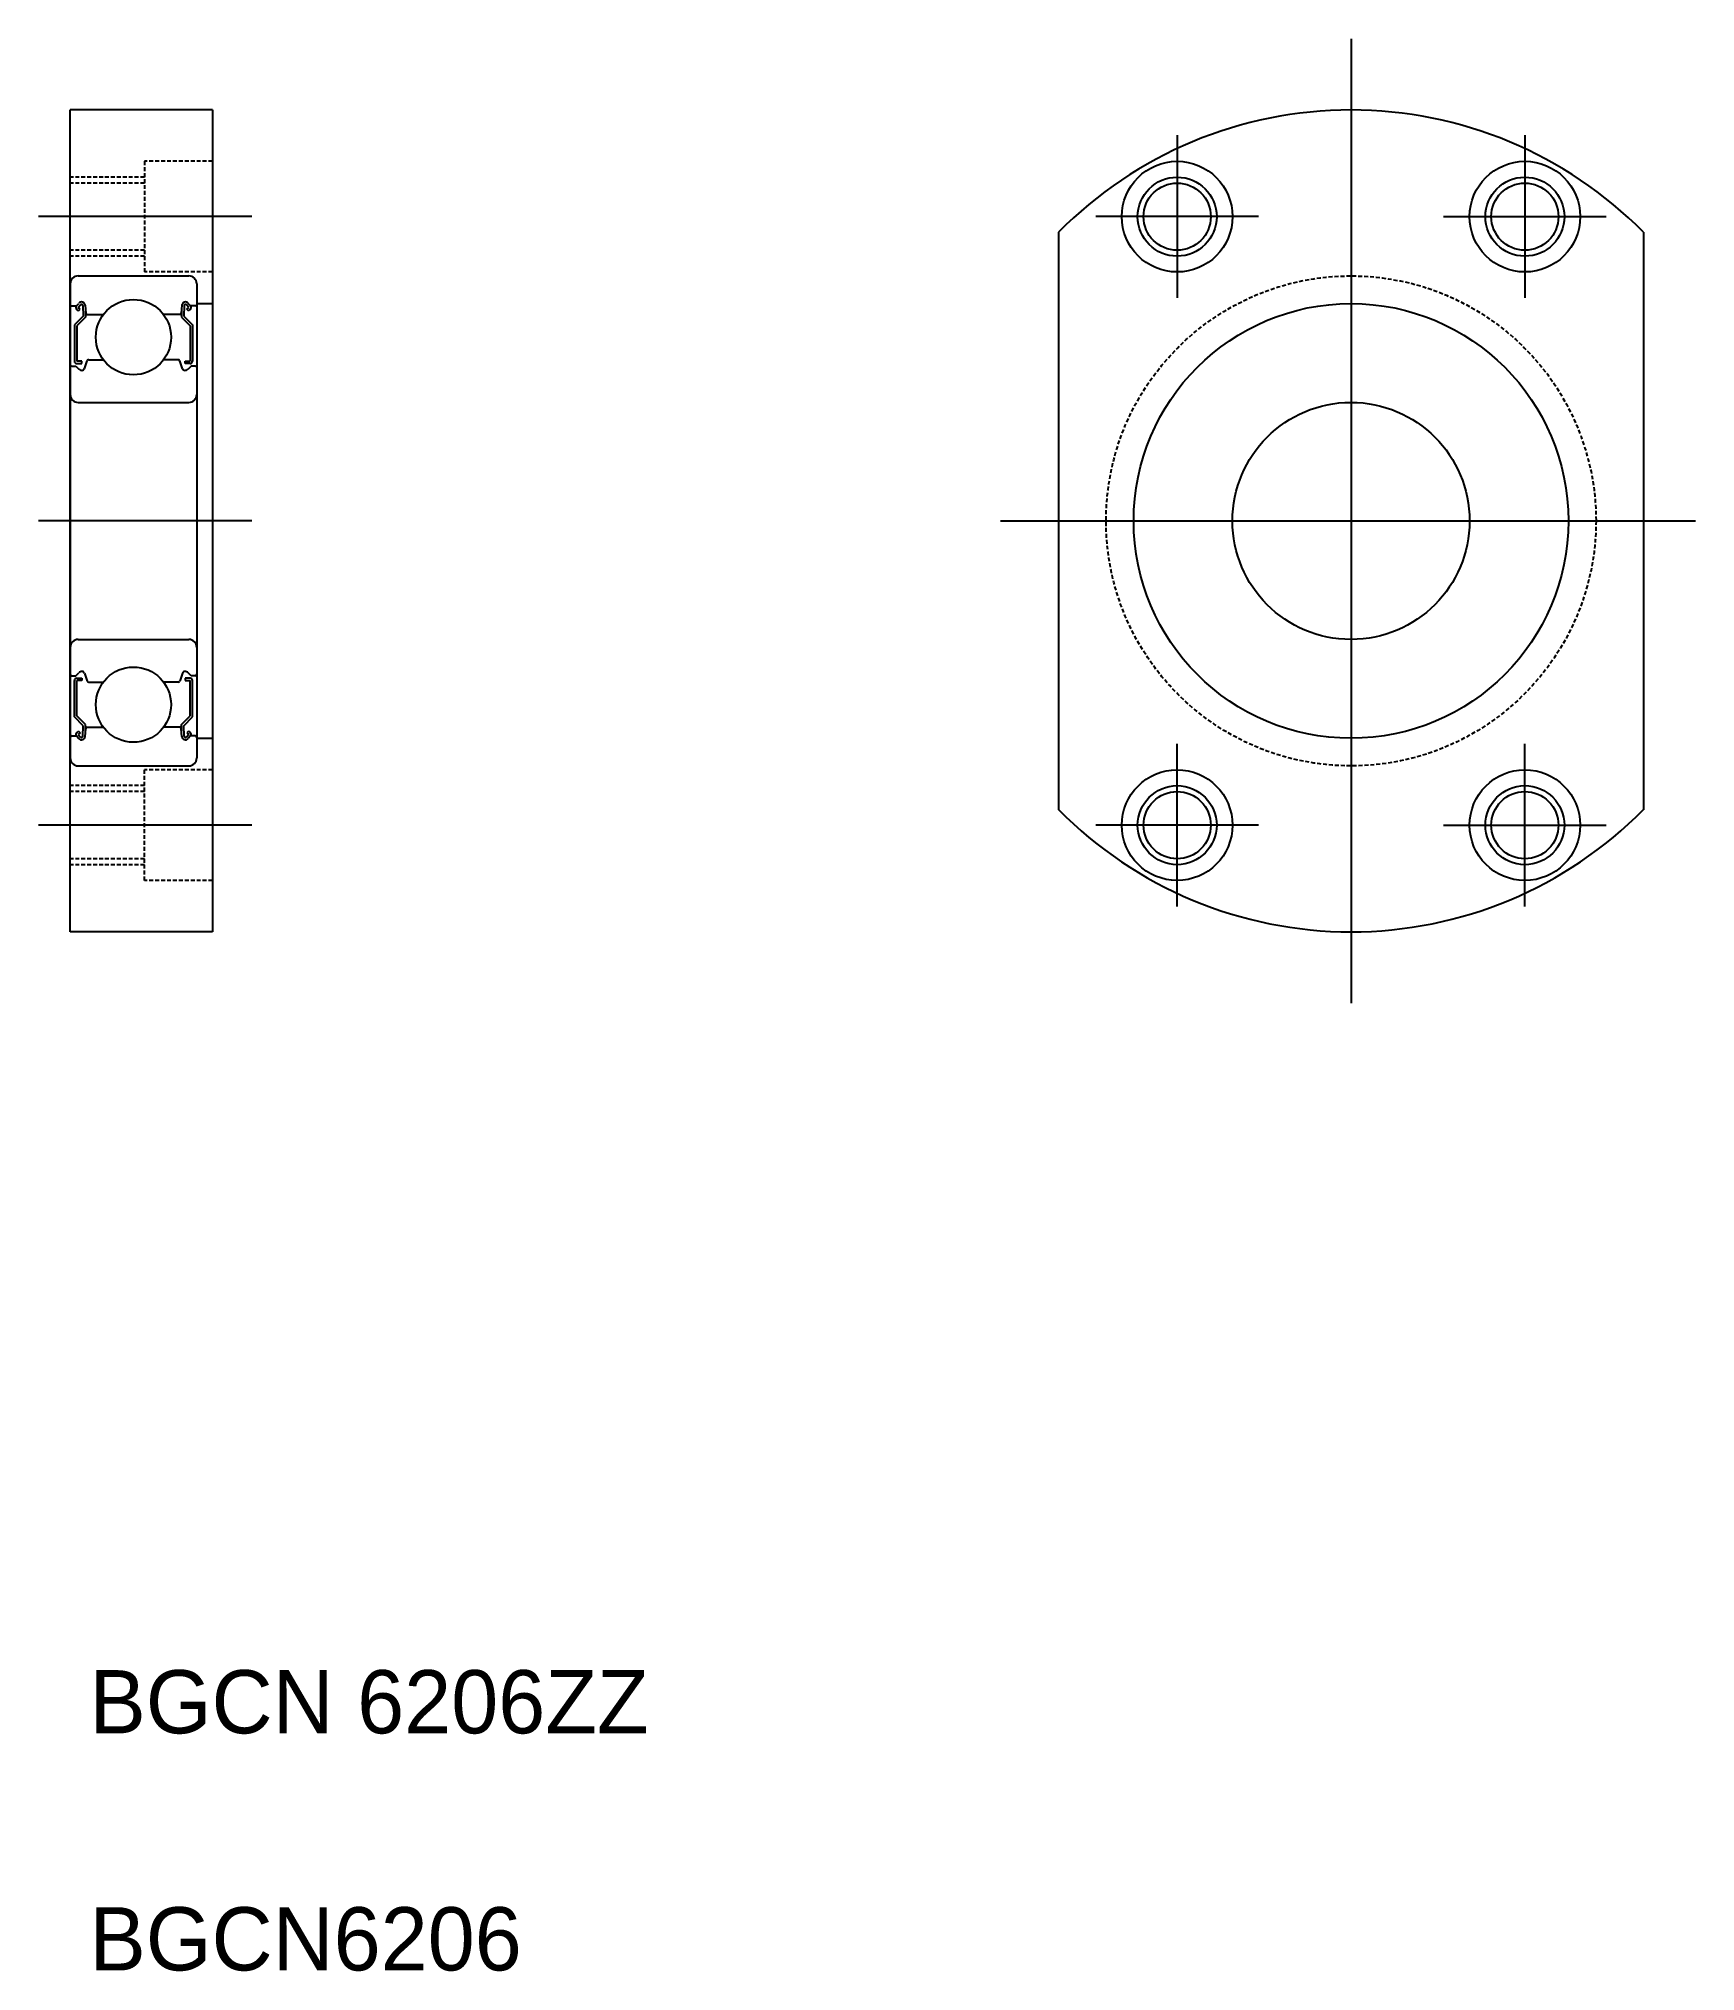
# Model space of a CAD drawing. Extents: x 91 to 300, y 74 to 319.
import ezdxf

# ---------------------------------------------------------------- set-up
doc = ezdxf.new("R2010")
doc.units = 0
doc.linetypes.add('CENTER', pattern=[2, 1.25, -0.25, 0.25, -0.25])
doc.linetypes.add('DASHED', pattern=[0.75, 0.5, -0.25])
doc.layers.get('0').update_dxf_attribs({"linetype": 'CONTINUOUS'})
doc.layers.add('CENTER', color=1, linetype='CENTER')

msp = doc.modelspace()

# ---------------------------------------------------------------- linework, layer by layer
at = {"color": 7}
for p, q in [((94.58, 205.73), (94.58, 309.73)), ((112.58, 309.73), (94.58, 309.73)), ((103.58, 309.73), (103.58, 309.73)), ((108.08, 309.73), (108.08, 309.73)), ((112.58, 309.73), (112.58, 205.73)), ((219.65, 294.26), (219.65, 221.19)), ((293.65, 294.26), (293.65, 221.19)), ((110.58, 285.23), (112.58, 285.23)), ((110.58, 230.23), (112.58, 230.23)), ((112.58, 205.73), (94.58, 205.73))]:
    msp.add_line(p, q, dxfattribs=at)
at = {"color": 3, "linetype": 'DASHED'}
for p, q in [((103.98, 301.23), (94.58, 301.23)), ((103.98, 303.23), (103.98, 289.23)), ((112.58, 303.23), (103.98, 303.23)), ((103.98, 300.48), (94.58, 300.48)), ((103.98, 291.98), (94.58, 291.98)), ((103.98, 291.23), (94.58, 291.23)), ((112.58, 289.23), (103.98, 289.23)), ((112.58, 226.23), (103.98, 226.23)), ((103.98, 212.23), (103.98, 226.23)), ((103.98, 224.23), (94.58, 224.23)), ((103.98, 223.48), (94.58, 223.48)), ((103.98, 214.98), (94.58, 214.98)), ((103.98, 214.23), (94.58, 214.23)), ((112.58, 212.23), (103.98, 212.23))]:
    msp.add_line(p, q, dxfattribs=at)
for p, q in [((95.58, 288.73), (109.58, 288.73)), ((94.58, 287.73), (94.58, 227.73)), ((110.58, 287.73), (110.58, 227.73)), ((94.78, 284.93), (95.36, 284.93)), ((95.36, 284.93), (95.65, 285.26)), ((95.63, 284.31), (95.4, 284.5)), ((95.59, 284.73), (95.88, 285.07)), ((95.82, 284.54), (95.59, 284.73)), ((95.63, 284.31), (95.82, 284.54)), ((96.16, 284.97), (96.21, 283.63)), ((96.46, 285.01), (96.54, 284.01)), ((96.51, 284.35), (96.51, 283.51)), ((96.74, 283.83), (98.77, 283.83)), ((108.43, 283.83), (106.4, 283.83)), ((108.71, 285.01), (108.62, 284.01)), ((108.65, 284.35), (108.65, 283.51)), ((109.01, 284.97), (108.95, 283.63)), ((109.57, 284.73), (109.29, 285.07)), ((109.35, 284.54), (109.57, 284.73)), ((109.54, 284.31), (109.35, 284.54)), ((109.8, 284.93), (109.52, 285.26)), ((109.54, 284.31), (109.77, 284.5)), ((110.38, 284.93), (109.8, 284.93)), ((96.21, 283.63), (95.11, 282.53)), ((95.11, 282.53), (95.11, 277.93)), ((96.51, 283.51), (95.41, 282.41)), ((95.41, 282.41), (95.41, 277.93)), ((108.65, 283.51), (109.75, 282.41)), ((108.95, 283.63), (110.05, 282.53)), ((109.75, 282.41), (109.75, 277.93)), ((110.05, 282.53), (110.05, 277.93)), ((94.78, 277.33), (95.28, 277.33)), ((95.28, 277.33), (95.66, 276.95)), ((96.03, 277.93), (95.41, 277.93)), ((95.41, 277.63), (96.03, 277.63)), ((96.03, 277.63), (96.03, 277.93)), ((96.37, 276.97), (96.74, 277.99)), ((96.93, 278.13), (98.77, 278.13)), ((108.24, 278.13), (106.4, 278.13)), ((108.8, 276.97), (108.43, 277.99)), ((109.13, 277.93), (109.75, 277.93)), ((109.13, 277.63), (109.13, 277.93)), ((109.75, 277.63), (109.13, 277.63)), ((109.88, 277.33), (109.51, 276.95)), ((110.38, 277.33), (109.88, 277.33)), ((95.58, 272.73), (109.58, 272.73)), ((95.58, 242.73), (109.58, 242.73)), ((94.78, 238.13), (95.28, 238.13)), ((95.11, 232.92), (95.11, 237.53)), ((95.28, 238.13), (95.66, 238.5)), ((95.41, 237.83), (96.03, 237.83)), ((95.41, 233.05), (95.41, 237.53)), ((96.03, 237.53), (95.41, 237.53)), ((96.03, 237.83), (96.03, 237.53)), ((96.37, 238.48), (96.74, 237.46)), ((96.93, 237.33), (98.77, 237.33)), ((108.24, 237.33), (106.4, 237.33)), ((108.8, 238.48), (108.43, 237.46)), ((108.62, 237.97), (108.62, 237.97)), ((108.71, 238.22), (108.71, 238.22)), ((109.75, 237.83), (109.13, 237.83)), ((109.13, 237.83), (109.13, 237.53)), ((109.13, 237.53), (109.75, 237.53)), ((109.88, 238.13), (109.51, 238.5)), ((109.75, 233.05), (109.75, 237.53)), ((110.38, 238.13), (109.88, 238.13)), ((110.05, 232.92), (110.05, 237.53)), ((96.21, 231.82), (95.11, 232.92)), ((96.51, 231.95), (95.41, 233.05)), ((108.65, 231.95), (109.75, 233.05)), ((108.95, 231.82), (110.05, 232.92)), ((94.78, 230.53), (95.36, 230.53)), ((95.36, 230.53), (95.65, 230.19)), ((95.63, 231.14), (95.4, 230.95)), ((95.82, 230.91), (95.59, 230.72)), ((95.59, 230.72), (95.88, 230.38)), ((95.63, 231.14), (95.82, 230.91)), ((96.16, 230.48), (96.21, 231.82)), ((96.46, 230.45), (96.54, 231.44)), ((96.51, 231.1), (96.51, 231.95)), ((96.74, 231.63), (98.77, 231.63)), ((108.43, 231.63), (106.4, 231.63)), ((108.71, 230.45), (108.62, 231.44)), ((108.65, 231.1), (108.65, 231.95)), ((109.01, 230.48), (108.95, 231.82)), ((109.57, 230.72), (109.29, 230.38)), ((109.54, 231.14), (109.35, 230.91)), ((109.35, 230.91), (109.57, 230.72)), ((109.8, 230.53), (109.52, 230.19)), ((109.54, 231.14), (109.77, 230.95)), ((110.38, 230.53), (109.8, 230.53)), ((95.58, 226.73), (109.58, 226.73))]:
    msp.add_line(p, q)
at = {"color": 7}
for centre, radius in [((234.65, 296.23), 7), ((278.65, 296.23), 7), ((234.65, 296.23), 4.25), ((278.65, 296.23), 4.25), ((256.65, 257.73), 27.5), ((256.65, 257.73), 15), ((234.65, 219.23), 7), ((278.65, 219.23), 7), ((234.65, 219.23), 4.25), ((278.65, 219.23), 4.25)]:
    msp.add_circle(centre, radius, dxfattribs=at)
at = {"color": 3}
for centre in [(234.65, 296.23), (278.65, 296.23), (234.65, 219.23), (278.65, 219.23)]:
    msp.add_circle(centre, 5, dxfattribs=at)
at = {"color": 3, "linetype": 'DASHED'}
msp.add_circle((256.65, 257.73), 31, dxfattribs=at)
for centre in [(102.58, 280.98), (102.58, 234.48)]:
    msp.add_circle(centre, 4.76)
at = {"color": 7}
for start, end in [(44.6398, 135.3602), (224.6398, 315.3602)]:
    msp.add_arc((256.65, 257.73), 52, start, end, dxfattribs=at)
for centre, radius, start, end in [((95.58, 287.73), 1, 90, 180), ((109.58, 287.73), 1, 0, 90), ((94.78, 285.13), 0.2, 180, 270), ((95.59, 284.73), 0.3, 139.9073, 229.9975), ((96, 284.97), 0.46, 4.9875, 139.9073), ((96, 284.97), 0.16, 2.3753, 139.9932), ((96.74, 284.03), 0.2, 184.9875, 270), ((108.43, 284.03), 0.2, 270, 355.0125), ((109.17, 284.97), 0.46, 40.0927, 175.0125), ((109.17, 284.97), 0.16, 40.0068, 177.6247), ((109.58, 284.73), 0.3, 310.0025, 40.0927), ((110.38, 285.13), 0.2, 270, 0), ((94.78, 277.13), 0.2, 90, 180), ((95.41, 277.93), 0.3, 180, 270), ((96.08, 277.38), 0.6, 225, 272.805), ((96.08, 277.08), 0.3, 265.5374, 340.0304), ((96.93, 277.93), 0.2, 90, 160.0304), ((108.24, 277.93), 0.2, 19.9696, 90), ((109.08, 277.08), 0.3, 199.9696, 274.4626), ((109.09, 277.38), 0.6, 267.195, 315), ((109.75, 277.93), 0.3, 270, 0), ((110.38, 277.13), 0.2, 0, 90), ((95.58, 273.73), 1, 180, 270), ((109.58, 273.73), 1, 270, 0), ((95.58, 241.73), 1, 90, 180), ((109.58, 241.73), 1, 0, 90), ((94.78, 238.33), 0.2, 180, 270), ((95.41, 237.53), 0.3, 90, 180), ((96.08, 238.08), 0.6, 87.195, 135), ((96.08, 238.38), 0.3, 19.9696, 94.4626), ((96.93, 237.53), 0.2, 199.9696, 270), ((108.24, 237.53), 0.2, 270, 340.0304), ((109.08, 238.38), 0.3, 85.5374, 160.0304), ((109.09, 238.08), 0.6, 45, 92.805), ((109.75, 237.53), 0.3, 0, 90), ((110.38, 238.33), 0.2, 270, 0), ((94.78, 230.33), 0.2, 90, 180), ((95.59, 230.72), 0.3, 130.0025, 220.0927), ((96, 230.49), 0.46, 220.0927, 355.0125), ((96, 230.49), 0.16, 220.0068, 357.6247), ((96.74, 231.43), 0.2, 90, 175.0125), ((108.43, 231.43), 0.2, 4.9875, 90), ((109.17, 230.49), 0.46, 184.9875, 319.9073), ((109.17, 230.49), 0.16, 182.3753, 319.9932), ((109.58, 230.72), 0.3, 319.9073, 49.9975), ((110.38, 230.33), 0.2, 0, 90), ((95.58, 227.73), 1, 180, 270), ((109.58, 227.73), 1, 270, 0)]:
    msp.add_arc(centre, radius, start, end)
at = {"layer": 'CENTER', "color": 1, "linetype": 'CONTINUOUS'}
for p, q in [((256.65, 318.75), (256.65, 196.7)), ((234.65, 306.52), (234.65, 285.94)), ((278.65, 306.52), (278.65, 285.94)), ((117.58, 296.23), (90.58, 296.23)), ((244.94, 296.23), (224.36, 296.23)), ((268.36, 296.23), (288.94, 296.23)), ((117.58, 257.73), (90.58, 257.73)), ((212.28, 257.73), (300.22, 257.73)), ((234.65, 208.94), (234.65, 229.52)), ((278.65, 208.94), (278.65, 229.52)), ((117.58, 219.23), (90.58, 219.23)), ((244.94, 219.23), (224.36, 219.23)), ((268.36, 219.23), (288.94, 219.23))]:
    msp.add_line(p, q, dxfattribs=at)

# ---------------------------------------------------------------- texts
at = {"color": 7}
for s, p in [('BGCN 6206ZZ', (97.01, 104.31)), ('BGCN6206', (97.01, 74.31))]:
    msp.add_text(s, height=8, dxfattribs=at).set_placement(p)

doc.saveas('drawing.dxf')
